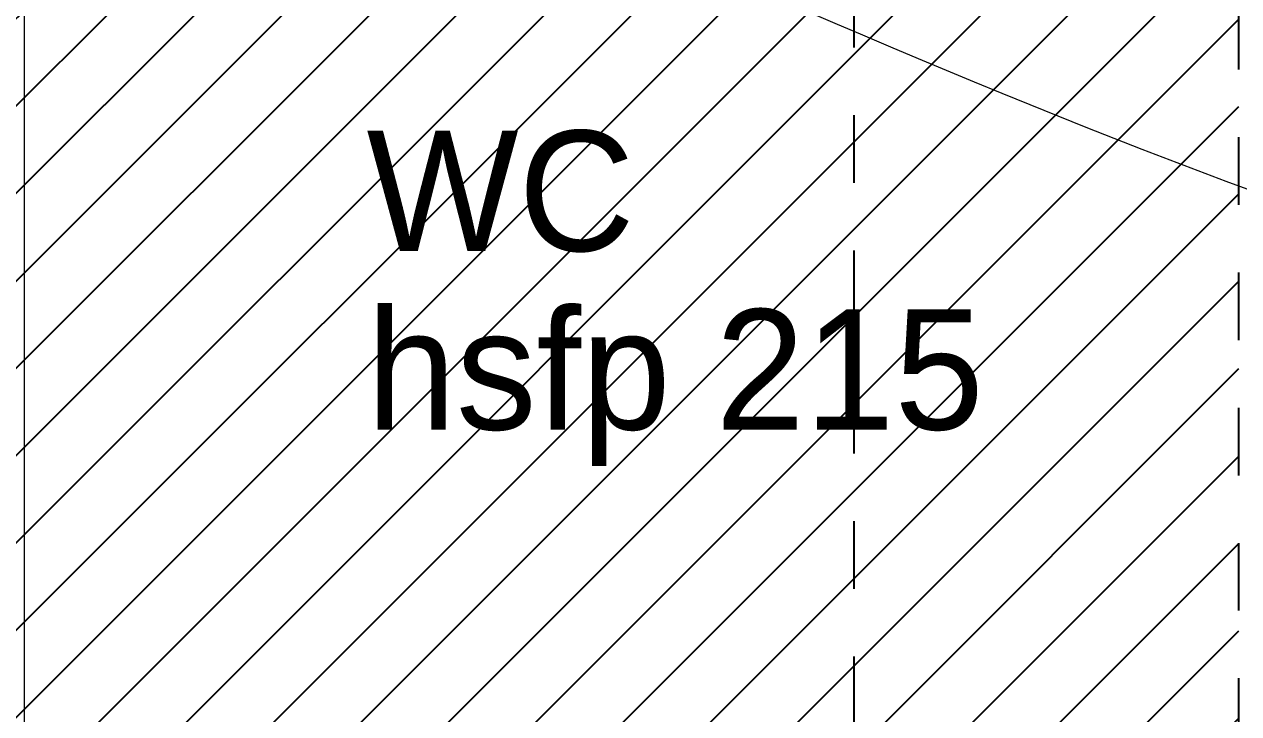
# Model space of a CAD drawing. Header units: centimetres. Extents: x 2191 to 12545, y -680 to 18662.
# Drawn here: x 11586 to 11681, y 4169.9 to 4223.8 of the extents above; entities that cross this region are included whole.
import ezdxf

# ---------------------------------------------------------------- set-up
doc = ezdxf.new("R2010")
doc.units = ezdxf.units.CM
doc.linetypes.add('Style de ligne -1', pattern=[0.41664, 0.20828, -0.20836])
doc.linetypes.add('VW-01', pattern=[0.41656, 0.20828, -0.20828])
for name, color, linetype in [('B Aménagement intérieur', 252, 'Continuous'), ('B Faux plafonds', 252, 'Continuous'), ('B Faux plafonds_Hatch', 252, 'Continuous'), ('B Général', 252, 'Continuous'), ('C ANNOTATIONS-prestations', 252, 'Continuous'), ('C ANNOTATIONS-texte', 252, 'Continuous'), ('D SURFACES-shab', 252, 'Continuous')]:
    doc.layers.add(name, color=color, linetype=linetype)
doc.layers.add('prlm-ELEC-CFO', color=1, linetype='Continuous', lineweight=25)
doc.styles.add('Eurostile', font='Eurosti.TTF')

# ---------------------------------------------------------------- blocks, each defined once
blk = doc.blocks.new('B 70.WC-plan-PMR')
at = {"layer": 'B Général', "linetype": 'Style de ligne -1', "ltscale": 25.4, "flags": 128}
blk.add_lwpolyline([(-114.5, 112.5), (15.5, 112.5), (15.5, 32.5), (-114.5, 32.5)], close=True, dxfattribs=at)
blk = doc.blocks.new('B 70.Groupe-26-1')
at = {"layer": 'B Faux plafonds_Hatch', "linetype": 'Continuous'}
h = blk.add_hatch(dxfattribs=at)
h.set_pattern_fill('F_P__SOFFITE', color=256, style=0, pattern_type=2)
h.set_pattern_definition([(45, (0, 0.2205), (-3.5277778, 3.3072917), [])])
h.paths.add_polyline_path([(11449.445, 4498.389), (11449.445, 4152.411), (11681.042, 4152.411), (11681.042, 4292.289), (11581.042, 4292.289), (11581.042, 4498.389)])
at = {"layer": 'B Faux plafonds', "linetype": 'VW-01', "ltscale": 25.4, "flags": 128}
blk.add_lwpolyline([(11449.445, 4498.389), (11449.445, 4152.411), (11681.042, 4152.411), (11681.042, 4292.289), (11581.042, 4292.289), (11581.042, 4498.389)], close=True, dxfattribs=at)
at = {"layer": 'D SURFACES-shab', "lineweight": 18, "flags": 128}
blk.add_lwpolyline([(11934.445, 4152.411), (11934.445, 4340.389), (11746.042, 4340.389), (11746.042, 4340.389), (11681.042, 4340.389), (11681.042, 4292.409), (11586.042, 4292.409), (11586.042, 4152.411)], close=True, dxfattribs=at)
at = {"layer": 'B Général', "xscale": -1, "rotation": 270}
blk.add_blockref('B 70.WC-plan-PMR', (11618.442, 4276.909), dxfattribs=at)
at = {"layer": 'C ANNOTATIONS-prestations', "insert": (11612.82, 4201.507), "char_height": 9.412, "width": 106.0944, "attachment_point": 1, "line_spacing_factor": 0.894142, "style": 'Eurostile'}
blk.add_mtext('hsfp 215', dxfattribs=at)
at = {"layer": 'C ANNOTATIONS-texte', "insert": (11612.82, 4215.477), "char_height": 9.412, "width": 139.08002, "attachment_point": 1, "line_spacing_factor": 0.894142, "style": 'Eurostile'}
blk.add_mtext('WC', dxfattribs=at)

msp = doc.modelspace()

# ---------------------------------------------------------------- linework, layer by layer
at = {"layer": 'prlm-ELEC-CFO', "lineweight": 13}
msp.add_spline([(11595.309, 4248.593), (11735.74, 4194.676), (11927.133, 4189.667)], degree=3, dxfattribs=at)

# ---------------------------------------------------------------- block references
at = {"layer": 'B Aménagement intérieur'}
msp.add_blockref('B 70.Groupe-26-1', (0, 0), dxfattribs=at)

doc.saveas('drawing.dxf')
